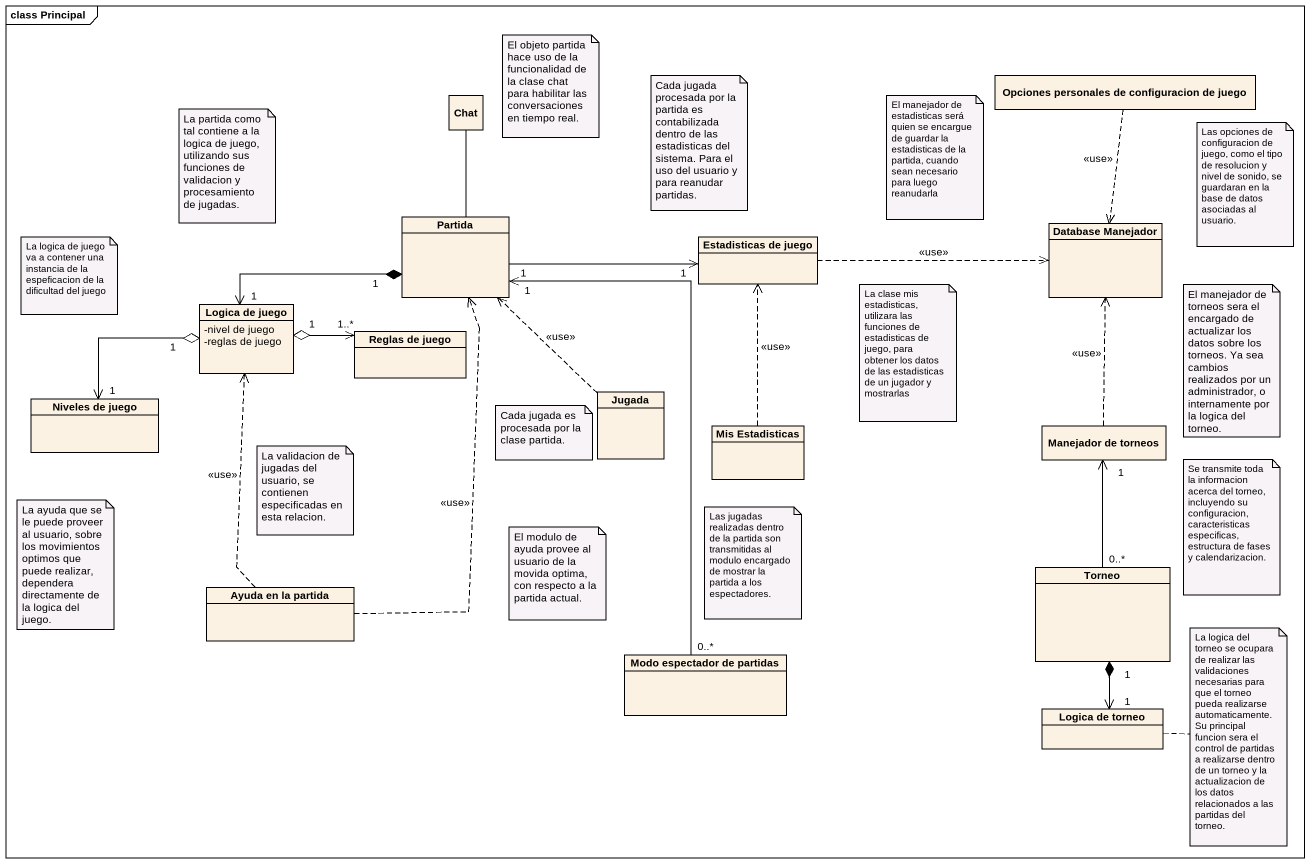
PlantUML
@startuml
mainframe class Principal
hide circle
hide empty members
skinparam classAttributeIconSize 0
class "Opciones personales de configuracion de juego" as Opciones_personales_de
class Chat
class Partida
class "Estadisticas de juego" as Estadisticas_de_juego
class "Database Manejador" as Database_Manejador
class "Logica de juego" as Logica_de_juego {
  -nivel de juego
  -reglas de juego
}
class "Reglas de juego" as Reglas_de_juego
class Jugada
class "Niveles de juego" as Niveles_de_juego
class "Mis Estadisticas" as Mis_Estadisticas
class "Manejador de torneos" as Manejador_de_torneos
class Torneo
class "Ayuda en la partida" as Ayuda_en_la_partida
class "Modo espectador de partidas" as Modo_espectador_de_partidas
class "Logica de torneo" as Logica_de_torneo
Opciones_personales_de ..> Database_Manejador : <<use>>
Partida -up- Chat
Partida "1" -right-> "1" Estadisticas_de_juego
Partida "1" *-left-> "1" Logica_de_juego
Estadisticas_de_juego .right.> Database_Manejador : <<use>>
Logica_de_juego "1" o-right-> "1..*" Reglas_de_juego
Logica_de_juego "1" o-left-> "1" Niveles_de_juego
Jugada .up.> Partida : <<use>>
Mis_Estadisticas .up.> Estadisticas_de_juego : <<use>>
Manejador_de_torneos .up.> Database_Manejador : <<use>>
Torneo "0..*" -up-> "1" Manejador_de_torneos
Torneo "1" *--> "1" Logica_de_torneo
Ayuda_en_la_partida .up.> Partida : <<use>>
Ayuda_en_la_partida .up.> Logica_de_juego : <<use>>
Modo_espectador_de_partidas "0..*" -up-> "1" Partida
note as N1
  El objeto partida hace uso de la funcionalidad de la clase chat para habilitar las conversaciones en tiempo real.
end note
note as N2
  Cada jugada procesada por la partida es contabilizada dentro de las estadisticas del sistema. Para el uso del usuario y para reanudar partidas.
end note
note as N3
  La partida como tal contiene a la logica de juego, utilizando sus funciones de validacion y procesamiento de jugadas.
end note
note as N4
  El manejador de estadisticas será quien se encargue de guardar la estadisticas de la partida, cuando sean necesario para luego reanudarla
end note
note as N5
  Las opciones de configuracion de juego, como el tipo de resolucion y nivel de sonido, se guardaran en la base de datos asociadas al usuario.
end note
note as N6
  La logica de juego va a contener una instancia de la espeficacion de la dificultad del juego
end note
note as N7
  La clase mis estadisticas, utilizara las funciones de estadisticas de juego, para obtener los datos de las estadisticas de un jugador y mostrarlas
end note
note as N8
  El manejador de torneos sera el encargado de actualizar los datos sobre los torneos. Ya sea cambios realizados por un administrador, o internamente por la logica del torneo.
end note
note as N9
  Cada jugada es procesada por la clase partida.
end note
note as N10
  La validacion de jugadas del usuario, se contienen especificadas en esta relacion.
end note
note as N11
  Se transmite toda la informacion acerca del torneo, incluyendo su configuracion, caracteristicas especificas, estructura de fases y calendarizacion.
end note
note as N12
  La ayuda que se le puede proveer al usuario, sobre los movimientos optimos que puede realizar, dependera directamente de la logica del juego.
end note
note as N13
  Las jugadas realizadas dentro de la partida son transmitidas al modulo encargado de mostrar la partida a los espectadores.
end note
note as N14
  El modulo de ayuda provee al usuario de la movida optima, con respecto a la partida actual.
end note
note right of Logica_de_torneo : La logica del torneo se ocupara de realizar las validaciones necesarias para que el torneo pueda realizarse automaticamente. Su principal funcion sera el control de partidas a realizarse dentro de un torneo y la actualizacion de los datos relacionados a las partidas del torneo.
@enduml
